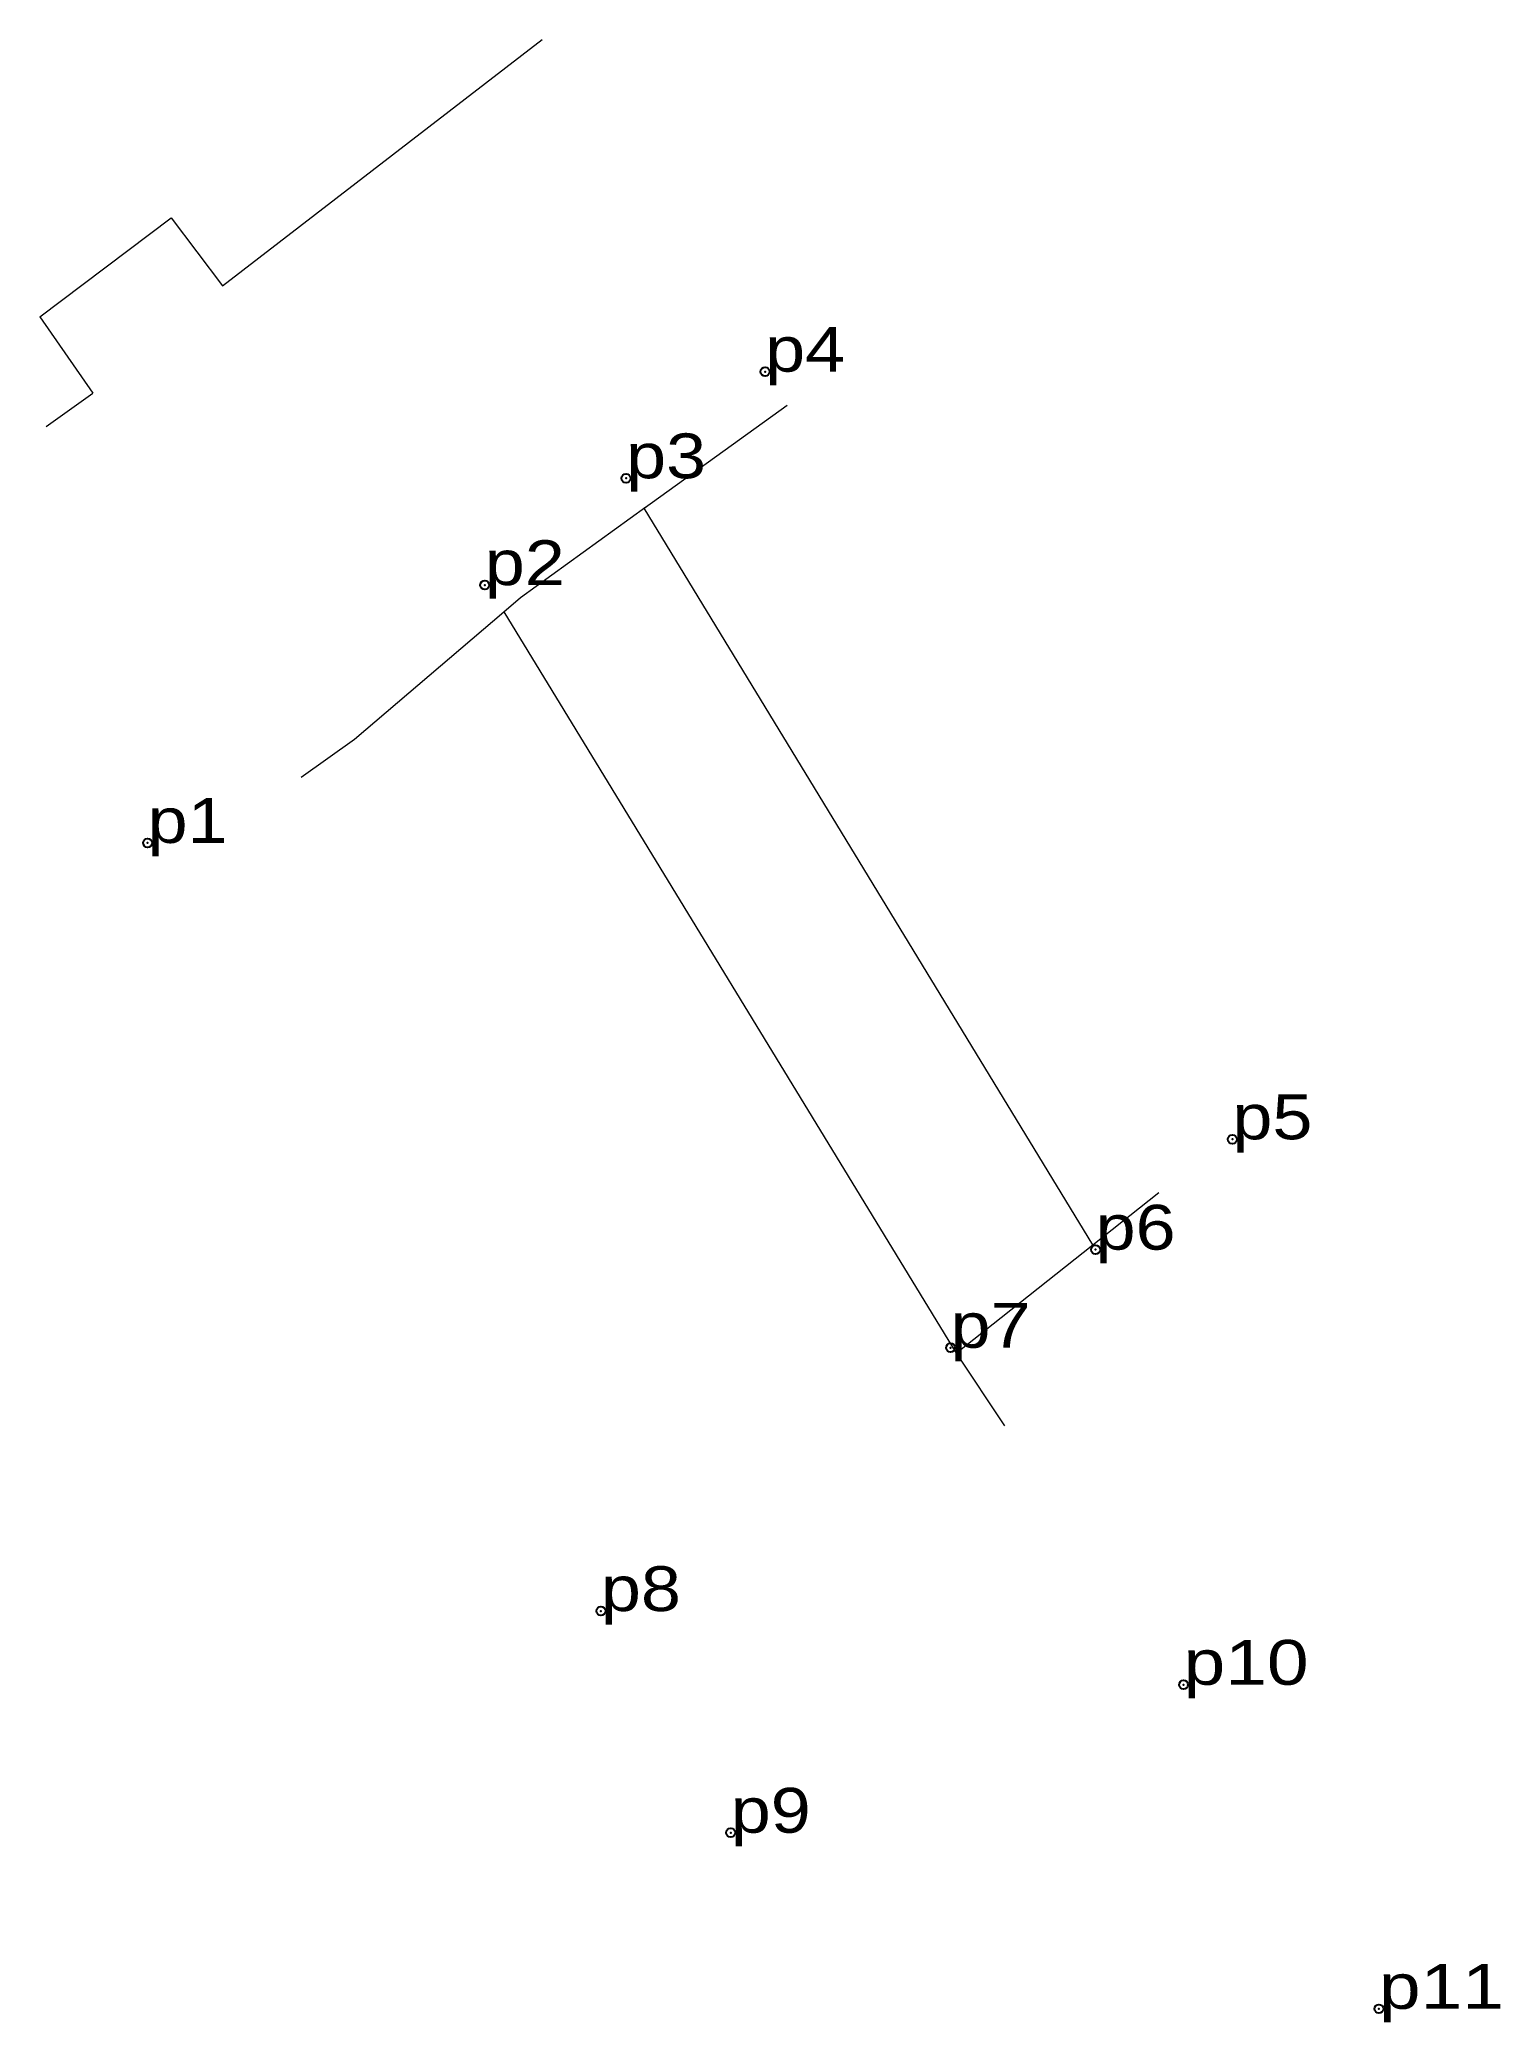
# Model space of a CAD drawing. Header units: metres. Extents: x 536392 to 552141, y 1833604 to 1839668.
# Drawn here: x 536575.9 to 536634.5, y 1836643.4 to 1836723 of the extents above.
import ezdxf

# ---------------------------------------------------------------- set-up
doc = ezdxf.new("R2010")
doc.units = ezdxf.units.M
doc.header["$LTSCALE"] = 0.72
doc.header["$PDMODE"] = 32
doc.header["$PDSIZE"] = 0.36
doc.layers.add('10', color=7, linetype='Continuous', lineweight=13)
doc.layers.add('36', color=7, linetype='Continuous', lineweight=13)
doc.layers.add('12', color=7, linetype='Continuous')
doc.layers.add('7', color=7, linetype='Continuous')

msp = doc.modelspace()

# ---------------------------------------------------------------- linework, layer by layer
at = {"layer": '10'}
for p, q in [((536618.16, 1836674.65), (536600.16, 1836704.23)), ((536594.53, 1836700.07), (536612.68, 1836670.3))]:
    msp.add_line(p, q, dxfattribs=at)
at = {"layer": '36'}
for p, q in [((536583.23, 1836713.16), (536596.06, 1836723.04)), ((536575.9, 1836711.91), (536578.03, 1836708.85)), ((536576.16, 1836707.51), (536578.03, 1836708.85)), ((536600.16, 1836704.23), (536605.89, 1836708.37)), ((536588.53, 1836694.96), (536594.53, 1836700.07)), ((536586.39, 1836693.43), (536588.53, 1836694.96)), ((536618.16, 1836674.65), (536620.81, 1836676.75)), ((536612.68, 1836670.3), (536618.16, 1836674.65)), ((536612.68, 1836670.3), (536614.61, 1836667.38))]:
    msp.add_line(p, q, dxfattribs=at)
for points in [[(536575.9, 1836711.91), (536581.18, 1836715.89), (536583.23, 1836713.16)], [(536594.53, 1836700.07), (536595.2, 1836700.64), (536600.23, 1836704.28)]]:
    msp.add_lwpolyline(points, dxfattribs=at)
at = {"layer": '7'}
for p in [(536605.01, 1836709.71), (536599.43, 1836705.43), (536593.76, 1836701.14), (536580.23, 1836690.79), (536623.76, 1836678.89), (536618.27, 1836674.46), (536612.45, 1836670.52), (536598.42, 1836659.95), (536621.8, 1836656.99), (536603.63, 1836651.05), (536629.64, 1836643.98)]:
    msp.add_point(p, dxfattribs=at)

# ---------------------------------------------------------------- texts
at = {"layer": '12'}
for s, width, p in [('p4', 1.2, (536605.01, 1836709.71)), ('p3', 1.2, (536599.43, 1836705.43)), ('p2', 1.2, (536593.76, 1836701.14)), ('p1', 1.2, (536580.23, 1836690.79)), ('p5', 1.2, (536623.76, 1836678.89)), ('p6', 1.2, (536618.27, 1836674.46)), ('p7', 1.2, (536612.45, 1836670.52)), ('p8', 1.2, (536598.42, 1836659.95)), ('p10', 1.25, (536621.8, 1836656.99)), ('p9', 1.2, (536603.63, 1836651.05)), ('p11', 1.25, (536629.64, 1836643.98))]:
    msp.add_text(s, height=1.8, dxfattribs=dict(at, width=width)).set_placement(p)

doc.saveas('drawing.dxf')
